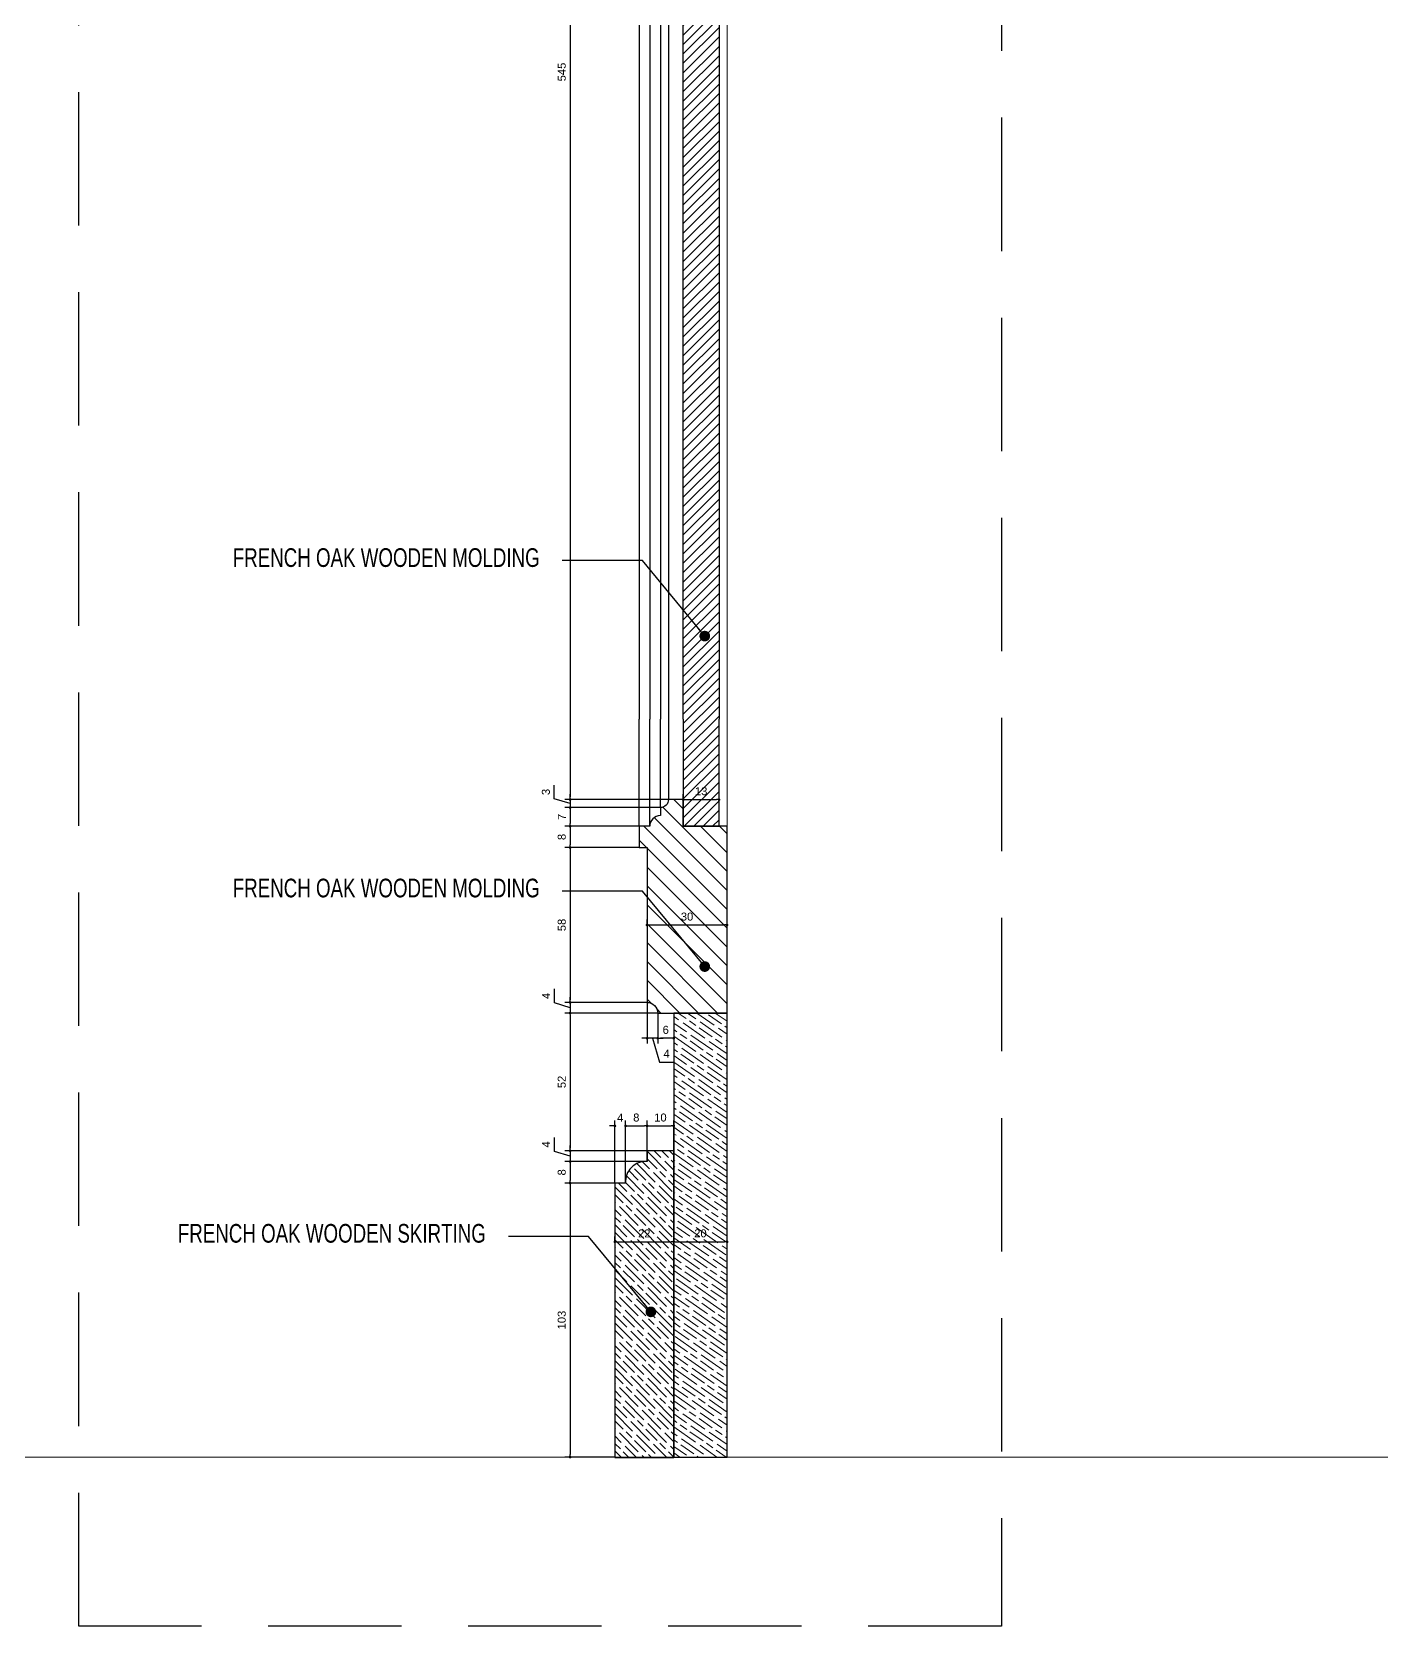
# Model space of a CAD drawing. Header units: inches. Extents: x 274057 to 444617, y 490067 to 635630.
# Drawn here: x 375581 to 376087, y 492031 to 492629 of the extents above; entities that cross this region are included whole.
import ezdxf

# ---------------------------------------------------------------- set-up
doc = ezdxf.new("R2010")
doc.units = ezdxf.units.IN
doc.header["$MEASUREMENT"] = 0
doc.linetypes.add('HIDDEN', pattern=[0.375, 0.25, -0.125])
for name, color, linetype in [('CQ spot detail elevation', 1, 'Continuous'), ('CQ SPOT DETAILS', 40, 'Continuous'), ('CQ text label', 3, 'Continuous'), ('CQ Wood Section', 60, 'Continuous'), ('Layer7', 8, 'Continuous')]:
    doc.layers.add(name, color=color, linetype=linetype)
doc.layers.add('CQ wooh hatch', color=8, linetype='HIDDEN', lineweight=18)
doc.layers.add('Glass', color=4, linetype='Continuous', lineweight=0)
doc.styles.add('DIM 50', font='romans.shx', dxfattribs={"width": 0.75, "height": 100})
doc.styles.get("Standard").update_dxf_attribs({"font": 'arial.ttf'})
doc.dimstyles.new('CQ 2', dxfattribs={"dimscale": 0.02, "dimtxt": 150, "dimasz": 50, "dimexe": 100, "dimexo": 0, "dimgap": 80, "dimtad": 1, "dimdec": 0, "dimzin": 0, "dimdsep": 46, "dimtxsty": 'Standard', "dimblk": 'DOT', "dimcen": 100, "dimclrd": 1, "dimclre": 1, "dimclrt": 3, "dimadec": 0, "dimazin": 0, "dimtfac": 1, "dimtdec": 0, "dimtofl": 0, "dimtmove": 0, "dimatfit": 3, "dimfxl": 1, "dimtolj": 1, "dimtzin": 0, "dimlwd": -1, "dimarcsym": 0})
doc.dimstyles.get("Standard").update_dxf_attribs({"dimtxt": 0.18, "dimasz": 0.18, "dimexe": 0.18, "dimexo": 0.0625, "dimgap": 0.09, "dimtad": 0, "dimtih": 1, "dimtoh": 1, "dimdec": 4, "dimzin": 0, "dimdsep": 46, "dimtxsty": 'Standard', "dimcen": 0.09, "dimadec": 0, "dimazin": 0, "dimtfac": 1, "dimtdec": 4, "dimtofl": 0, "dimtmove": 0, "dimatfit": 3, "dimfxl": 1, "dimtolj": 1, "dimtzin": 0, "dimarcsym": 0})

# ---------------------------------------------------------------- blocks, each defined once
blk = doc.blocks.new('_Dot')
at = {"color": 0, "linetype": 'ByBlock', "lineweight": -2}
blk.add_line((-0.5, 0), (-1, 0), dxfattribs=at)
at = {"color": 0, "linetype": 'ByBlock', "const_width": 0.5}
blk.add_lwpolyline([(-0.25, 0, 1), (0.25, 0, 1)], format="xyb", close=True, dxfattribs=at)
blk = doc.blocks.new('*D1977')
at = {"layer": 'CQ SPOT DETAILS', "color": 1, "lineweight": -2, "transparency": 16777216}
for p, q in [((375819.53, 492886.73), (375780.68, 492886.73)), ((375825.09, 492341.25), (375780.68, 492341.25))]:
    blk.add_line(p, q, dxfattribs=at)
at = {"layer": 'CQ SPOT DETAILS', "color": 1, "transparency": 16777216}
blk.add_line((375782.68, 492885.73), (375782.68, 492342.25), dxfattribs=at)
at = {"layer": 'Defpoints', "color": 0, "transparency": 16777216}
for p in [(375819.53, 492886.73, 0), (375782.68, 492341.25), (375825.09, 492341.25)]:
    blk.add_point(p, dxfattribs=at)
at = {"layer": 'CQ SPOT DETAILS', "color": 1, "transparency": 16777216}
for p, rotation in [((375782.68, 492886.73), 90), ((375782.68, 492341.25), 270)]:
    blk.add_blockref('_Dot', p, dxfattribs=dict(at, rotation=rotation))
at = {"layer": 'CQ SPOT DETAILS', "color": 3, "transparency": 16777216, "insert": (375779.55, 492613.99), "char_height": 3, "attachment_point": 5, "rotation": 90}
blk.add_mtext('\\A1;545', dxfattribs=at)
blk = doc.blocks.new('*D1978')
at = {"layer": 'CQ SPOT DETAILS', "color": 1, "transparency": 16777216}
for p, q in [((375776.74, 492341.53), (375776.74, 492346.69)), ((375782.68, 492342.25), (375782.68, 492343.25)), ((375782.68, 492339.75), (375776.74, 492341.53)), ((375782.68, 492341.25), (375782.68, 492338.25)), ((375782.68, 492337.25), (375782.68, 492336.25))]:
    blk.add_line(p, q, dxfattribs=at)
at = {"layer": 'CQ SPOT DETAILS', "color": 1, "lineweight": -2, "transparency": 16777216}
for p, q in [((375825.09, 492341.25), (375780.68, 492341.25)), ((375816.52, 492338.25), (375780.68, 492338.25))]:
    blk.add_line(p, q, dxfattribs=at)
at = {"layer": 'Defpoints', "color": 0, "transparency": 16777216}
for p in [(375782.68, 492338.25), (375816.52, 492338.25, 0), (375825.09, 492341.25)]:
    blk.add_point(p, dxfattribs=at)
at = {"layer": 'CQ SPOT DETAILS', "color": 1, "transparency": 16777216}
for p, rotation in [((375782.68, 492341.25), 270), ((375782.68, 492338.25), 90)]:
    blk.add_blockref('_Dot', p, dxfattribs=dict(at, rotation=rotation))
at = {"layer": 'CQ SPOT DETAILS', "color": 3, "transparency": 16777216, "insert": (375773.61, 492344.11), "char_height": 3, "attachment_point": 5, "rotation": 90}
blk.add_mtext('\\A1;3', dxfattribs=at)
blk = doc.blocks.new('*D1979')
at = {"layer": 'CQ SPOT DETAILS', "color": 1, "lineweight": -2, "transparency": 16777216}
for p, q in [((375816.52, 492338.25), (375780.68, 492338.25)), ((375808.52, 492331.25), (375780.68, 492331.25))]:
    blk.add_line(p, q, dxfattribs=at)
at = {"layer": 'CQ SPOT DETAILS', "color": 1, "transparency": 16777216}
blk.add_line((375782.68, 492337.25), (375782.68, 492332.25), dxfattribs=at)
at = {"layer": 'Defpoints', "color": 0, "transparency": 16777216}
for p in [(375816.52, 492338.25, 0), (375782.68, 492331.25), (375808.52, 492331.25, 0)]:
    blk.add_point(p, dxfattribs=at)
at = {"layer": 'CQ SPOT DETAILS', "color": 1, "transparency": 16777216}
for p, rotation in [((375782.68, 492338.25), 90), ((375782.68, 492331.25), 270)]:
    blk.add_blockref('_Dot', p, dxfattribs=dict(at, rotation=rotation))
at = {"layer": 'CQ SPOT DETAILS', "color": 3, "transparency": 16777216, "insert": (375779.58, 492334.75), "char_height": 3, "attachment_point": 5, "rotation": 90}
blk.add_mtext('\\A1;7', dxfattribs=at)
blk = doc.blocks.new('*D1980')
at = {"layer": 'CQ SPOT DETAILS', "color": 1, "lineweight": -2, "transparency": 16777216}
for p, q in [((375808.52, 492331.25), (375780.68, 492331.25)), ((375808.52, 492323.25), (375780.68, 492323.25))]:
    blk.add_line(p, q, dxfattribs=at)
at = {"layer": 'CQ SPOT DETAILS', "color": 1, "transparency": 16777216}
blk.add_line((375782.68, 492330.25), (375782.68, 492324.25), dxfattribs=at)
at = {"layer": 'Defpoints', "color": 0, "transparency": 16777216}
for p in [(375808.52, 492331.25, 0), (375782.68, 492323.25), (375808.52, 492323.25, 0)]:
    blk.add_point(p, dxfattribs=at)
at = {"layer": 'CQ SPOT DETAILS', "color": 1, "transparency": 16777216}
for p, rotation in [((375782.68, 492331.25), 90), ((375782.68, 492323.25), 270)]:
    blk.add_blockref('_Dot', p, dxfattribs=dict(at, rotation=rotation))
at = {"layer": 'CQ SPOT DETAILS', "color": 3, "transparency": 16777216, "insert": (375779.55, 492327.25), "char_height": 3, "attachment_point": 5, "rotation": 90}
blk.add_mtext('\\A1;8', dxfattribs=at)
blk = doc.blocks.new('*D1981')
at = {"layer": 'CQ SPOT DETAILS', "color": 1, "lineweight": -2, "transparency": 16777216}
for p, q in [((375808.52, 492323.25), (375780.68, 492323.25)), ((375811.52, 492265.25), (375780.68, 492265.25))]:
    blk.add_line(p, q, dxfattribs=at)
at = {"layer": 'CQ SPOT DETAILS', "color": 1, "transparency": 16777216}
blk.add_line((375782.68, 492322.25), (375782.68, 492266.25), dxfattribs=at)
at = {"layer": 'Defpoints', "color": 0, "transparency": 16777216}
for p in [(375808.52, 492323.25, 0), (375782.68, 492265.25), (375811.52, 492265.25, 0)]:
    blk.add_point(p, dxfattribs=at)
at = {"layer": 'CQ SPOT DETAILS', "color": 1, "transparency": 16777216}
for p, rotation in [((375782.68, 492323.25), 90), ((375782.68, 492265.25), 270)]:
    blk.add_blockref('_Dot', p, dxfattribs=dict(at, rotation=rotation))
at = {"layer": 'CQ SPOT DETAILS', "color": 3, "transparency": 16777216, "insert": (375779.55, 492294.25), "char_height": 3, "attachment_point": 5, "rotation": 90}
blk.add_mtext('\\A1;58', dxfattribs=at)
blk = doc.blocks.new('*D1982')
at = {"layer": 'CQ SPOT DETAILS', "color": 1, "transparency": 16777216}
for p, q in [((375776.78, 492265.02), (375776.78, 492270.29)), ((375782.68, 492263.25), (375776.78, 492265.02)), ((375782.68, 492266.25), (375782.68, 492267.25)), ((375782.68, 492265.25), (375782.68, 492261.25)), ((375782.68, 492260.25), (375782.68, 492259.25))]:
    blk.add_line(p, q, dxfattribs=at)
at = {"layer": 'CQ SPOT DETAILS', "color": 1, "lineweight": -2, "transparency": 16777216}
for p, q in [((375811.52, 492265.25), (375780.68, 492265.25)), ((375815.52, 492261.25), (375780.68, 492261.25))]:
    blk.add_line(p, q, dxfattribs=at)
at = {"layer": 'Defpoints', "color": 0, "transparency": 16777216}
for p in [(375811.52, 492265.25, 0), (375782.68, 492261.25), (375815.52, 492261.25, 0)]:
    blk.add_point(p, dxfattribs=at)
at = {"layer": 'CQ SPOT DETAILS', "color": 1, "transparency": 16777216}
for p, rotation in [((375782.68, 492265.25), 270), ((375782.68, 492261.25), 90)]:
    blk.add_blockref('_Dot', p, dxfattribs=dict(at, rotation=rotation))
at = {"layer": 'CQ SPOT DETAILS', "color": 3, "transparency": 16777216, "insert": (375773.68, 492267.65), "char_height": 3, "attachment_point": 5, "rotation": 90}
blk.add_mtext('\\A1;4', dxfattribs=at)
blk = doc.blocks.new('*D1983')
at = {"layer": 'CQ SPOT DETAILS', "color": 1, "lineweight": -2, "transparency": 16777216}
for p, q in [((375815.52, 492261.25), (375780.68, 492261.25)), ((375821.53, 492209.57), (375780.68, 492209.57))]:
    blk.add_line(p, q, dxfattribs=at)
at = {"layer": 'CQ SPOT DETAILS', "color": 1, "transparency": 16777216}
blk.add_line((375782.68, 492260.25), (375782.68, 492210.57), dxfattribs=at)
at = {"layer": 'Defpoints', "color": 0, "transparency": 16777216}
for p in [(375815.52, 492261.25, 0), (375782.68, 492209.57), (375821.53, 492209.57, -0.13)]:
    blk.add_point(p, dxfattribs=at)
at = {"layer": 'CQ SPOT DETAILS', "color": 1, "transparency": 16777216}
for p, rotation in [((375782.68, 492261.25), 90), ((375782.68, 492209.57), 270)]:
    blk.add_blockref('_Dot', p, dxfattribs=dict(at, rotation=rotation))
at = {"layer": 'CQ SPOT DETAILS', "color": 3, "transparency": 16777216, "insert": (375779.55, 492235.41), "char_height": 3, "attachment_point": 5, "rotation": 90}
blk.add_mtext('\\A1;52', dxfattribs=at)
blk = doc.blocks.new('*D1984')
at = {"layer": 'CQ SPOT DETAILS', "color": 1, "transparency": 16777216}
for p, q in [((375776.78, 492209.34), (375776.78, 492214.61)), ((375782.68, 492210.57), (375782.68, 492211.57)), ((375782.68, 492207.57), (375776.78, 492209.34)), ((375782.68, 492209.57), (375782.68, 492205.57)), ((375782.68, 492204.57), (375782.68, 492203.57))]:
    blk.add_line(p, q, dxfattribs=at)
at = {"layer": 'CQ SPOT DETAILS', "color": 1, "lineweight": -2, "transparency": 16777216}
for p, q in [((375821.53, 492209.57), (375780.68, 492209.57)), ((375811.53, 492205.57), (375780.68, 492205.57))]:
    blk.add_line(p, q, dxfattribs=at)
at = {"layer": 'Defpoints', "color": 0, "transparency": 16777216}
for p in [(375782.68, 492205.57), (375811.53, 492205.57, -0.13), (375821.53, 492209.57, -0.13)]:
    blk.add_point(p, dxfattribs=at)
at = {"layer": 'CQ SPOT DETAILS', "color": 1, "transparency": 16777216}
for p, rotation in [((375782.68, 492209.57), 270), ((375782.68, 492205.57), 90)]:
    blk.add_blockref('_Dot', p, dxfattribs=dict(at, rotation=rotation))
at = {"layer": 'CQ SPOT DETAILS', "color": 3, "transparency": 16777216, "insert": (375773.68, 492211.98), "char_height": 3, "attachment_point": 5, "rotation": 90}
blk.add_mtext('\\A1;4', dxfattribs=at)
blk = doc.blocks.new('*D1985')
at = {"layer": 'CQ SPOT DETAILS', "color": 1, "lineweight": -2, "transparency": 16777216}
for p, q in [((375811.53, 492205.57), (375780.68, 492205.57)), ((375803.46, 492197.5), (375780.68, 492197.5))]:
    blk.add_line(p, q, dxfattribs=at)
at = {"layer": 'CQ SPOT DETAILS', "color": 1, "transparency": 16777216}
blk.add_line((375782.68, 492204.57), (375782.68, 492198.5), dxfattribs=at)
at = {"layer": 'Defpoints', "color": 0, "transparency": 16777216}
for p in [(375811.53, 492205.57, -0.13), (375782.68, 492197.5), (375803.46, 492197.5, -0.13)]:
    blk.add_point(p, dxfattribs=at)
at = {"layer": 'CQ SPOT DETAILS', "color": 1, "transparency": 16777216}
for p, rotation in [((375782.68, 492205.57), 90), ((375782.68, 492197.5), 270)]:
    blk.add_blockref('_Dot', p, dxfattribs=dict(at, rotation=rotation))
at = {"layer": 'CQ SPOT DETAILS', "color": 3, "transparency": 16777216, "insert": (375779.55, 492201.53), "char_height": 3, "attachment_point": 5, "rotation": 90}
blk.add_mtext('\\A1;8', dxfattribs=at)
blk = doc.blocks.new('*D1986')
at = {"layer": 'CQ SPOT DETAILS', "color": 1, "lineweight": -2, "transparency": 16777216}
for p, q in [((375803.46, 492197.5), (375780.68, 492197.5)), ((375799.46, 492094.8), (375780.68, 492094.8))]:
    blk.add_line(p, q, dxfattribs=at)
at = {"layer": 'CQ SPOT DETAILS', "color": 1, "transparency": 16777216}
blk.add_line((375782.68, 492196.5), (375782.68, 492095.8), dxfattribs=at)
at = {"layer": 'Defpoints', "color": 0, "transparency": 16777216}
for p in [(375803.46, 492197.5, -0.13), (375782.68, 492094.8), (375799.46, 492094.8, -0.13)]:
    blk.add_point(p, dxfattribs=at)
at = {"layer": 'CQ SPOT DETAILS', "color": 1, "transparency": 16777216}
for p, rotation in [((375782.68, 492197.5), 90), ((375782.68, 492094.8), 270)]:
    blk.add_blockref('_Dot', p, dxfattribs=dict(at, rotation=rotation))
at = {"layer": 'CQ SPOT DETAILS', "color": 3, "transparency": 16777216, "insert": (375779.54, 492146.15), "char_height": 3, "attachment_point": 5, "rotation": 90}
blk.add_mtext('\\A1;103', dxfattribs=at)
blk = doc.blocks.new('*D1987')
at = {"layer": 'CQ SPOT DETAILS', "color": 1, "lineweight": -2, "transparency": 16777216}
for p, q in [((375811.52, 492294.25), (375811.52, 492296.25)), ((375841.52, 492294.25), (375841.52, 492296.25))]:
    blk.add_line(p, q, dxfattribs=at)
at = {"layer": 'CQ SPOT DETAILS', "color": 1, "transparency": 16777216}
blk.add_line((375812.52, 492294.25), (375840.52, 492294.25), dxfattribs=at)
at = {"layer": 'Defpoints', "color": 0, "transparency": 16777216}
for p in [(375811.52, 492294.25, 0), (375841.52, 492294.25, 0), (375841.52, 492294.25)]:
    blk.add_point(p, dxfattribs=at)
at = {"layer": 'CQ SPOT DETAILS', "color": 1, "transparency": 16777216, "rotation": 180}
blk.add_blockref('_Dot', (375811.52, 492294.25), dxfattribs=at)
at = {"layer": 'CQ SPOT DETAILS', "color": 1, "transparency": 16777216}
blk.add_blockref('_Dot', (375841.52, 492294.25), dxfattribs=at)
at = {"layer": 'CQ SPOT DETAILS', "color": 3, "transparency": 16777216, "insert": (375826.52, 492297.38), "char_height": 3, "attachment_point": 5}
blk.add_mtext('\\A1;30', dxfattribs=at)
blk = doc.blocks.new('*D1988')
at = {"layer": 'CQ SPOT DETAILS', "color": 1, "lineweight": -2, "transparency": 16777216}
for p, q in [((375825.09, 492341.25), (375825.09, 492343.25)), ((375838.52, 492341.25), (375838.52, 492343.25))]:
    blk.add_line(p, q, dxfattribs=at)
at = {"layer": 'CQ SPOT DETAILS', "color": 1, "transparency": 16777216}
blk.add_line((375826.09, 492341.25), (375837.52, 492341.25), dxfattribs=at)
at = {"layer": 'Defpoints', "color": 0, "transparency": 16777216}
for p in [(375825.09, 492341.25), (375838.52, 492341.25, -0.01), (375838.52, 492341.25)]:
    blk.add_point(p, dxfattribs=at)
at = {"layer": 'CQ SPOT DETAILS', "color": 1, "transparency": 16777216, "rotation": 180}
blk.add_blockref('_Dot', (375825.09, 492341.25), dxfattribs=at)
at = {"layer": 'CQ SPOT DETAILS', "color": 1, "transparency": 16777216}
blk.add_blockref('_Dot', (375838.52, 492341.25), dxfattribs=at)
at = {"layer": 'CQ SPOT DETAILS', "color": 3, "transparency": 16777216, "insert": (375831.81, 492344.38), "char_height": 3, "attachment_point": 5}
blk.add_mtext('\\A1;13', dxfattribs=at)
blk = doc.blocks.new('*D1989')
at = {"layer": 'CQ SPOT DETAILS', "color": 1, "lineweight": -2, "transparency": 16777216}
for p, q in [((375799.46, 492175.52), (375799.46, 492177.52)), ((375821.53, 492175.52), (375821.53, 492177.52))]:
    blk.add_line(p, q, dxfattribs=at)
at = {"layer": 'CQ SPOT DETAILS', "color": 1, "transparency": 16777216}
blk.add_line((375800.46, 492175.52), (375820.53, 492175.52), dxfattribs=at)
at = {"layer": 'Defpoints', "color": 0, "transparency": 16777216}
for p in [(375799.46, 492175.52, -0.13), (375821.53, 492175.52, -0.15), (375821.53, 492175.52)]:
    blk.add_point(p, dxfattribs=at)
at = {"layer": 'CQ SPOT DETAILS', "color": 1, "transparency": 16777216, "rotation": 180}
blk.add_blockref('_Dot', (375799.46, 492175.52), dxfattribs=at)
at = {"layer": 'CQ SPOT DETAILS', "color": 1, "transparency": 16777216}
blk.add_blockref('_Dot', (375821.53, 492175.52), dxfattribs=at)
at = {"layer": 'CQ SPOT DETAILS', "color": 3, "transparency": 16777216, "insert": (375810.49, 492178.62), "char_height": 3, "attachment_point": 5}
blk.add_mtext('\\A1;22', dxfattribs=at)
blk = doc.blocks.new('*D1990')
at = {"layer": 'CQ SPOT DETAILS', "color": 1, "lineweight": -2, "transparency": 16777216}
for p, q in [((375821.53, 492175.52), (375821.53, 492177.52)), ((375841.53, 492175.52), (375841.53, 492177.52))]:
    blk.add_line(p, q, dxfattribs=at)
at = {"layer": 'CQ SPOT DETAILS', "color": 1, "transparency": 16777216}
blk.add_line((375822.53, 492175.52), (375840.53, 492175.52), dxfattribs=at)
at = {"layer": 'Defpoints', "color": 0, "transparency": 16777216}
for p in [(375821.53, 492175.52, -0.15), (375841.53, 492175.52, -0.15), (375841.53, 492175.52)]:
    blk.add_point(p, dxfattribs=at)
at = {"layer": 'CQ SPOT DETAILS', "color": 1, "transparency": 16777216, "rotation": 180}
blk.add_blockref('_Dot', (375821.53, 492175.52), dxfattribs=at)
at = {"layer": 'CQ SPOT DETAILS', "color": 1, "transparency": 16777216}
blk.add_blockref('_Dot', (375841.53, 492175.52), dxfattribs=at)
at = {"layer": 'CQ SPOT DETAILS', "color": 3, "transparency": 16777216, "insert": (375831.53, 492178.65), "char_height": 3, "attachment_point": 5}
blk.add_mtext('\\A1;20', dxfattribs=at)
blk = doc.blocks.new('*D1991')
at = {"layer": 'CQ SPOT DETAILS', "color": 1, "transparency": 16777216}
for p, q in [((375798.46, 492218.93), (375797.46, 492218.93)), ((375804.46, 492218.93), (375805.46, 492218.93))]:
    blk.add_line(p, q, dxfattribs=at)
at = {"layer": 'CQ SPOT DETAILS', "color": 1, "lineweight": -2, "transparency": 16777216}
for p, q in [((375799.46, 492197.5), (375799.46, 492220.93)), ((375803.46, 492197.5), (375803.46, 492220.93))]:
    blk.add_line(p, q, dxfattribs=at)
at = {"layer": 'Defpoints', "color": 0, "transparency": 16777216}
for p in [(375803.46, 492218.93), (375799.46, 492197.5), (375803.46, 492197.5, -0.13)]:
    blk.add_point(p, dxfattribs=at)
at = {"layer": 'CQ SPOT DETAILS', "color": 1, "transparency": 16777216}
blk.add_blockref('_Dot', (375799.46, 492218.93), dxfattribs=at)
at = {"layer": 'CQ SPOT DETAILS', "color": 1, "transparency": 16777216, "rotation": 180}
blk.add_blockref('_Dot', (375803.46, 492218.93), dxfattribs=at)
at = {"layer": 'CQ SPOT DETAILS', "color": 3, "transparency": 16777216, "insert": (375801.46, 492222.03), "char_height": 3, "attachment_point": 5}
blk.add_mtext('\\A1;4', dxfattribs=at)
blk = doc.blocks.new('*D1992')
at = {"layer": 'CQ SPOT DETAILS', "color": 1, "lineweight": -2, "transparency": 16777216}
for p, q in [((375803.46, 492197.5), (375803.46, 492220.93)), ((375811.53, 492205.57), (375811.53, 492220.93))]:
    blk.add_line(p, q, dxfattribs=at)
at = {"layer": 'CQ SPOT DETAILS', "color": 1, "transparency": 16777216}
blk.add_line((375804.46, 492218.93), (375810.53, 492218.93), dxfattribs=at)
at = {"layer": 'Defpoints', "color": 0, "transparency": 16777216}
for p in [(375811.53, 492218.93), (375811.53, 492205.57), (375803.46, 492197.5, -0.13)]:
    blk.add_point(p, dxfattribs=at)
at = {"layer": 'CQ SPOT DETAILS', "color": 1, "transparency": 16777216, "rotation": 180}
blk.add_blockref('_Dot', (375803.46, 492218.93), dxfattribs=at)
at = {"layer": 'CQ SPOT DETAILS', "color": 1, "transparency": 16777216}
blk.add_blockref('_Dot', (375811.53, 492218.93), dxfattribs=at)
at = {"layer": 'CQ SPOT DETAILS', "color": 3, "transparency": 16777216, "insert": (375807.49, 492222.06), "char_height": 3, "attachment_point": 5}
blk.add_mtext('\\A1;8', dxfattribs=at)
blk = doc.blocks.new('*D1993')
at = {"layer": 'CQ SPOT DETAILS', "color": 1, "lineweight": -2, "transparency": 16777216}
for p, q in [((375811.53, 492205.57), (375811.53, 492220.93)), ((375821.53, 492209.57), (375821.53, 492220.93))]:
    blk.add_line(p, q, dxfattribs=at)
at = {"layer": 'CQ SPOT DETAILS', "color": 1, "transparency": 16777216}
blk.add_line((375812.53, 492218.93), (375820.53, 492218.93), dxfattribs=at)
at = {"layer": 'Defpoints', "color": 0, "transparency": 16777216}
for p in [(375821.53, 492218.93), (375811.53, 492205.57), (375821.53, 492209.57)]:
    blk.add_point(p, dxfattribs=at)
at = {"layer": 'CQ SPOT DETAILS', "color": 1, "transparency": 16777216, "rotation": 180}
blk.add_blockref('_Dot', (375811.53, 492218.93), dxfattribs=at)
at = {"layer": 'CQ SPOT DETAILS', "color": 1, "transparency": 16777216}
blk.add_blockref('_Dot', (375821.53, 492218.93), dxfattribs=at)
at = {"layer": 'CQ SPOT DETAILS', "color": 3, "transparency": 16777216, "insert": (375816.53, 492222.06), "char_height": 3, "attachment_point": 5}
blk.add_mtext('\\A1;10', dxfattribs=at)
blk = doc.blocks.new('*D1994')
at = {"layer": 'CQ SPOT DETAILS', "color": 1, "lineweight": -2, "transparency": 16777216}
for p, q in [((375815.52, 492261.25), (375815.52, 492249.79)), ((375821.53, 492261.25), (375821.53, 492249.79))]:
    blk.add_line(p, q, dxfattribs=at)
at = {"layer": 'CQ SPOT DETAILS', "color": 1, "transparency": 16777216}
blk.add_line((375820.53, 492251.79), (375816.52, 492251.79), dxfattribs=at)
at = {"layer": 'Defpoints', "color": 0, "transparency": 16777216}
for p in [(375815.52, 492261.25, 0), (375821.53, 492261.25, -0.15), (375815.52, 492251.79)]:
    blk.add_point(p, dxfattribs=at)
at = {"layer": 'CQ SPOT DETAILS', "color": 1, "transparency": 16777216, "rotation": 180}
blk.add_blockref('_Dot', (375815.52, 492251.79), dxfattribs=at)
at = {"layer": 'CQ SPOT DETAILS', "color": 1, "transparency": 16777216}
blk.add_blockref('_Dot', (375821.53, 492251.79), dxfattribs=at)
at = {"layer": 'CQ SPOT DETAILS', "color": 3, "transparency": 16777216, "insert": (375818.52, 492254.92), "char_height": 3, "attachment_point": 5}
blk.add_mtext('\\A1;6', dxfattribs=at)
blk = doc.blocks.new('*D1995')
at = {"layer": 'CQ SPOT DETAILS', "color": 1, "lineweight": -2, "transparency": 16777216}
for p, q in [((375811.52, 492265.25), (375811.52, 492249.79)), ((375815.52, 492261.25), (375815.52, 492249.79))]:
    blk.add_line(p, q, dxfattribs=at)
at = {"layer": 'CQ SPOT DETAILS', "color": 1, "transparency": 16777216}
for p, q in [((375810.52, 492251.79), (375809.52, 492251.79)), ((375815.52, 492251.79), (375811.52, 492251.79)), ((375813.52, 492251.79), (375816.19, 492242.89)), ((375816.52, 492251.79), (375817.52, 492251.79)), ((375816.19, 492242.89), (375821.46, 492242.89))]:
    blk.add_line(p, q, dxfattribs=at)
at = {"layer": 'Defpoints', "color": 0, "transparency": 16777216}
for p in [(375811.52, 492265.25), (375815.52, 492261.25, 0), (375811.52, 492251.79)]:
    blk.add_point(p, dxfattribs=at)
at = {"layer": 'CQ SPOT DETAILS', "color": 1, "transparency": 16777216}
blk.add_blockref('_Dot', (375811.52, 492251.79), dxfattribs=at)
at = {"layer": 'CQ SPOT DETAILS', "color": 1, "transparency": 16777216, "rotation": 180}
blk.add_blockref('_Dot', (375815.52, 492251.79), dxfattribs=at)
at = {"layer": 'CQ SPOT DETAILS', "color": 3, "transparency": 16777216, "insert": (375818.83, 492245.99), "char_height": 3, "attachment_point": 5}
blk.add_mtext('\\A1;4', dxfattribs=at)

msp = doc.modelspace()

# ---------------------------------------------------------------- hatches: boundary and pattern name
at = {"layer": 'CQ wooh hatch'}
h = msp.add_hatch(dxfattribs=at)
h.set_pattern_fill('GOST_WOOD', color=256, angle=55, style=0)
h.set_pattern_definition([(145, (889.349, 6e-11), (3.44145862, 4.914912266), [10, -2]), (145, (892.1343, 0.491), (3.44145862, 4.914912266), [6, -1.5, 3, -1.5]), (145, (895.739, 0.409), (3.44145862, 4.914912266), [10, -2])])
h.paths.add_polyline_path([(375841.53, 492261.25), (375821.53, 492261.25), (375821.53, 492094.8), (375841.53, 492094.8)])
at = {"layer": 'CQ wooh hatch', "ltscale": 1000}
h = msp.add_hatch(dxfattribs=at)
h.set_pattern_fill('GOST_WOOD', color=256, angle=45, style=0)
h.set_pattern_definition([(135, (-325860.8986, -516484.975), (4.242640687, 4.242640687), [10, -2]), (135, (-325858.07, -516484.975), (4.242640687, 4.242640687), [6, -1.5, 3, -1.5]), (135, (-325854.5347, -516485.682), (4.242640687, 4.242640687), [10, -2])])
edge = h.paths.add_edge_path()
edge.add_line((375821.53, 492209.57), (375811.53, 492209.57))
edge.add_line((375811.53, 492209.57), (375811.53, 492205.57))
edge.add_arc((375810.95, 492198.08), 7.51, 85.5611, 184.4389)
edge.add_line((375803.46, 492197.5), (375799.46, 492197.5))
edge.add_line((375799.46, 492197.5), (375799.46, 492094.63))
edge.add_line((375799.46, 492094.63), (375821.53, 492094.63))
edge.add_line((375821.53, 492094.63), (375821.53, 492209.57))
at = {"layer": 'Layer7'}
h = msp.add_hatch(dxfattribs=at)
h.set_pattern_fill('ANSI31', color=256, scale=20)
h.set_pattern_definition([(45, (-143603.0358, 869075.7357), (-1.767766953, 1.767766953), [])])
h.paths.add_polyline_path([(375838.53, 492896.72), (375825.1, 492896.72), (375825.09, 492331.25), (375838.52, 492331.25)])
h = msp.add_hatch(dxfattribs=at)
h.set_pattern_fill('ANSI31', color=256, scale=40, angle=-90)
h.set_pattern_definition([(315, (-219034.2586, 848944.524), (3.535533906, 3.535533906), [])])
h.paths.add_polyline_path([(375811.52, 492323.25), (375808.52, 492323.25), (375808.52, 492331.25), (375812.52, 492331.25, -0.414214), (375816.52, 492335.25), (375816.52, 492338.25, 0.414214), (375819.52, 492341.25), (375825.09, 492341.25), (375825.09, 492331.25), (375831.09, 492331.25), (375841.52, 492331.25), (375841.52, 492321.25), (375841.52, 492261.25), (375815.52, 492261.25, 0.397359), (375811.52, 492265.25)])

# ---------------------------------------------------------------- linework, layer by layer
at = {"color": 8}
for points, elevation in [([(375808.53, 492896.73), (375808.52, 492371.41)], 0), ([(375812.53, 492896.73), (375812.52, 492371.41)], 0), ([(375816.53, 492889.73), (375816.52, 492371.41)], 0), ([(375819.53, 492886.73), (375819.52, 492341.25)], 0), ([(375808.52, 492331.25), (375808.52, 492371.41)], -0.01), ([(375812.52, 492331.25), (375812.52, 492371.41)], -0.01), ([(375816.52, 492338.25), (375816.52, 492371.41)], -0.01)]:
    msp.add_lwpolyline(points, dxfattribs=dict(at, elevation=elevation))
at = {"layer": 'CQ spot detail elevation', "color": 3, "linetype": 'HIDDEN', "ltscale": 200, "elevation": -0.13}
msp.add_lwpolyline([(375598.51, 493346.89), (375944.44, 493346.89), (375944.44, 492031.43), (375598.51, 492031.43)], close=True, dxfattribs=at)
at = {"layer": 'CQ Wood Section', "ltscale": 1000}
for points, elevation in [([(375825.09, 492371.41), (375825.1, 492896.72), (375838.53, 492896.72), (375838.52, 492371.41)], 0), ([(375825.09, 492371.41), (375825.09, 492331.25), (375838.52, 492331.25), (375838.52, 492371.41)], -0.01)]:
    msp.add_lwpolyline(points, dxfattribs=dict(at, elevation=elevation))
at = {"layer": 'CQ Wood Section', "ltscale": 1000, "elevation": 0}
msp.add_lwpolyline([(375825.09, 492341.25), (375819.52, 492341.25, -0.414214), (375816.52, 492338.25), (375816.52, 492335.25, 0.414214), (375812.52, 492331.25), (375808.52, 492331.25), (375808.52, 492323.25), (375811.52, 492323.25), (375811.52, 492265.25, -0.397359), (375815.52, 492261.25), (375841.52, 492261.25), (375841.52, 492331.25), (375831.09, 492331.25), (375831.09, 492331.25), (375825.09, 492331.25)], format="xyb", close=True, dxfattribs=at)
at = {"layer": 'CQ Wood Section', "ltscale": 1000, "elevation": -0.15}
msp.add_lwpolyline([(375841.53, 492261.25), (375821.53, 492261.25), (375821.53, 492094.8), (375841.53, 492094.8)], close=True, dxfattribs=at)
at = {"layer": 'CQ Wood Section', "ltscale": 1000, "elevation": -0.13}
msp.add_lwpolyline([(375821.53, 492209.57), (375811.53, 492209.57), (375811.53, 492205.57, 0.456637), (375803.46, 492197.5), (375799.46, 492197.5), (375799.46, 492094.63), (375821.53, 492094.63), (375821.53, 492209.57)], format="xyb", dxfattribs=at)
at = {"layer": 'Glass', "color": 4}
for p, q in [((375841.53, 492094.8, -0.15), (375841.53, 493280.63, -0.15)), ((374831.77, 492094.8, -0.13), (377684.38, 492094.8, -0.13))]:
    msp.add_line(p, q, dxfattribs=at)

# ---------------------------------------------------------------- texts
at = {"layer": 'CQ text label', "ltscale": 500, "char_height": 7, "width": 1867.3923, "attachment_point": 3, "style": 'DIM 50'}
for s, insert in [('\\pxqr;{\\fCityBlueprint|b0|i0|c2|p2;FRENCH OAK WOODEN MOLDING}', (375771.27, 492435.47, -0.14)), ('\\pxqr;{\\fCityBlueprint|b0|i0|c2|p2;FRENCH OAK WOODEN MOLDING}', (375771.27, 492311.61, -0.14)), ('\\pxqr;{\\fCityBlueprint|b0|i0|c2|p2;FRENCH OAK WOODEN SKIRTING}', (375751.08, 492182.17, -0.14))]:
    msp.add_mtext(s, dxfattribs=dict(at, insert=insert))

# ---------------------------------------------------------------- dimensions: what is measured, and where the dimension line sits
at = {"layer": 'CQ SPOT DETAILS'}
for base, p1, p2, picture, middle in [((375782.68, 492341.25), (375819.53, 492886.73, 0), (375825.09, 492341.25), '*D1977', (375779.55, 492613.99)), ((375782.68, 492338.25), (375825.09, 492341.25), (375816.52, 492338.25, 0), '*D1978', (375773.61, 492343.13)), ((375782.68, 492331.25), (375816.52, 492338.25, 0), (375808.52, 492331.25, 0), '*D1979', (375779.58, 492334.75)), ((375782.68, 492323.25), (375808.52, 492331.25, 0), (375808.52, 492323.25, 0), '*D1980', (375779.55, 492327.25)), ((375782.68, 492265.25), (375808.52, 492323.25, 0), (375811.52, 492265.25, 0), '*D1981', (375779.55, 492294.25)), ((375782.68, 492261.25), (375811.52, 492265.25, 0), (375815.52, 492261.25, 0), '*D1982', (375773.68, 492266.62)), ((375782.68, 492209.57), (375815.52, 492261.25, 0), (375821.53, 492209.57, -0.13), '*D1983', (375779.55, 492235.41)), ((375782.68, 492205.57), (375821.53, 492209.57, -0.13), (375811.53, 492205.57, -0.13), '*D1984', (375773.68, 492210.94)), ((375782.68, 492197.5), (375811.53, 492205.57, -0.13), (375803.46, 492197.5, -0.13), '*D1985', (375779.55, 492201.53)), ((375782.68, 492094.8), (375803.46, 492197.5, -0.13), (375799.46, 492094.8, -0.13), '*D1986', (375779.54, 492146.15))]:
    dim = msp.add_linear_dim(base=base, p1=p1, p2=p2, angle=90, dimstyle='CQ 2', override={"dimtmove": 1}, dxfattribs=at)
    dim.commit()
    dim.dimension.update_dxf_attribs({"geometry": picture, "text_midpoint": middle})
for base, p1, p2, picture, middle in [((375838.52, 492341.25), (375825.09, 492341.25), (375838.52, 492341.25, -0.01), '*D1988', (375831.81, 492344.38)), ((375841.52, 492294.25), (375811.52, 492294.25, 0), (375841.52, 492294.25, 0), '*D1987', (375826.52, 492297.38)), ((375815.52, 492251.79), (375821.53, 492261.25, -0.15), (375815.52, 492261.25, 0), '*D1994', (375818.52, 492254.92)), ((375821.53, 492175.52), (375799.46, 492175.52, -0.13), (375821.53, 492175.52, -0.15), '*D1989', (375810.49, 492178.62))]:
    dim = msp.add_linear_dim(base=base, p1=p1, p2=p2, dimstyle='CQ 2', dxfattribs=at)
    dim.commit()
    dim.dimension.update_dxf_attribs({"geometry": picture, "text_midpoint": middle})
for base, p1, p2, picture, middle in [((375811.52, 492251.79), (375815.52, 492261.25, 0), (375811.52, 492265.25), '*D1995', (375817.79, 492245.99)), ((375811.53, 492218.93), (375803.46, 492197.5, -0.13), (375811.53, 492205.57), '*D1992', (375807.49, 492222.06)), ((375821.53, 492218.93), (375811.53, 492205.57), (375821.53, 492209.57), '*D1993', (375816.53, 492222.06)), ((375841.53, 492175.52), (375821.53, 492175.52, -0.15), (375841.53, 492175.52, -0.15), '*D1990', (375831.53, 492178.65))]:
    dim = msp.add_linear_dim(base=base, p1=p1, p2=p2, dimstyle='CQ 2', override={"dimtmove": 1}, dxfattribs=at)
    dim.commit()
    dim.dimension.update_dxf_attribs({"geometry": picture, "text_midpoint": middle})
dim = msp.add_linear_dim(base=(375803.46, 492218.93), p1=(375799.46, 492197.5), p2=(375803.46, 492197.5, -0.13), dimstyle='CQ 2', dxfattribs=at)
dim.commit()
dim.dimension.update_dxf_attribs({"geometry": '*D1991', "text_midpoint": (375801.46, 492218.93), "dimtype": 160})

# ---------------------------------------------------------------- leaders
at = {"layer": 'CQ SPOT DETAILS', "color": 1}
for points in [[(375833.16, 492402.53, -0.14), (375809.8, 492430.84, -0.14), (375779.76, 492430.84, -0.14)], [(375833.16, 492278.66, -0.14), (375809.8, 492306.97, -0.14), (375779.76, 492306.97, -0.14)], [(375812.96, 492149.23, -0.14), (375789.61, 492177.54, -0.14), (375759.57, 492177.54, -0.14)]]:
    msp.add_leader(points, dimstyle='Standard', override={"dimasz": 4, "dimldrblk": 'Dot', "dimfxl": 0.1, "dimarcsym": 2}, dxfattribs=at)

doc.saveas('drawing.dxf')
